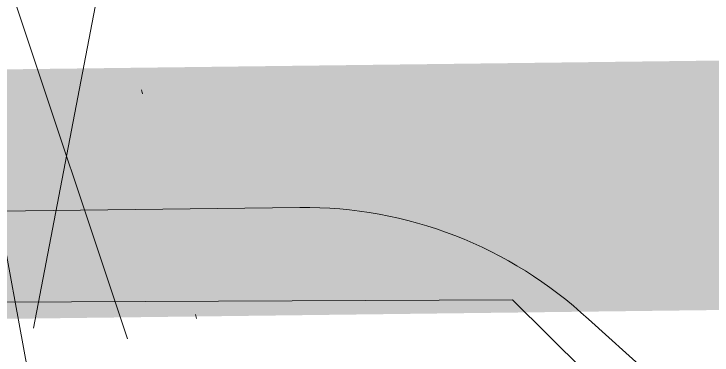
# Model space of a CAD drawing. Header units: feet. Extents: x 47819 to 50150, y 49272 to 50730.
# Drawn here: x 49388.99 to 49405.77, y 50349.41 to 50357.61 of the extents above; entities that cross this region are included whole.
import ezdxf

# ---------------------------------------------------------------- set-up
doc = ezdxf.new("R2010")
doc.units = ezdxf.units.FT
doc.header["$MEASUREMENT"] = 0
doc.linetypes.add('DGN Style 3', pattern=[19.099317, 13.64237, -5.456948])
doc.linetypes.add('DGN Style 6', pattern=[25.947787, 0.013642, -5.456948, 9.549659, -5.456948, 0.013642, -5.456948])
for name, color, linetype, lineweight in [('Level 22', 1, 'Continuous', 0), ('Level 30', 1, 'Continuous', 0), ('Level 45', 1, 'Continuous', 0), ('Level 63', 1, 'Continuous', 0)]:
    doc.layers.add(name, color=color, linetype=linetype, lineweight=lineweight)
doc.layers.add('SILT FENCE', color=200, linetype='Continuous')

msp = doc.modelspace()

# ---------------------------------------------------------------- linework, layer by layer
at = {"layer": 'Level 22', "color": 35, "linetype": 'DGN Style 3', "lineweight": 0, "flags": 128}
msp.add_lwpolyline([(49391.716, 50349.794), (49388.2, 50360.362), (49387.003, 50362.881), (49385.603, 50363.853), (49383.999, 50363.276), (49382.192, 50361.15), (49375.959, 50351.679), (49374.55, 50349.716), (49372.998, 50347.886), (49371.301, 50346.189), (49369.46, 50344.625), (49353.879, 50332.43)], dxfattribs=at)
at = {"layer": 'Level 30', "color": 5, "linetype": 'Continuous', "lineweight": 0}
for p, q in [((49376.091, 50352.721), (49395.862, 50352.954)), ((49414.462, 50339.786), (49402.801, 50350.268))]:
    msp.add_line(p, q, dxfattribs=at)
at = {"layer": 'Level 30', "color": 5, "linetype": 'Continuous', "lineweight": 0, "extrusion": (0, 0, -1)}
msp.add_arc((-49395.98, 50342.955), 10, 89.326, 133.0052, dxfattribs=at)
at = {"layer": 'Level 45', "color": 5, "linetype": 'Continuous', "lineweight": 0}
for p, q in [((49415.479, 50486.044), (49389.462, 50350.051)), ((49371.562, 50350.589), (49400.978, 50350.736)), ((49400.978, 50350.736), (49418.076, 50333.807))]:
    msp.add_line(p, q, dxfattribs=at)
at = {"layer": 'Level 63', "color": 7, "linetype": 'DGN Style 6', "lineweight": 0}
for p, q in [((49387.226, 50375.775), (49398.339, 50329.756)), ((49395.517, 50315.562), (49385.175, 50371.457))]:
    msp.add_line(p, q, dxfattribs=at)
at = {"layer": 'SILT FENCE', "linetype": 'Continuous', "lineweight": 0, "const_width": 6}
msp.add_lwpolyline([(49347.05, 50352.76), (49428.022, 50353.763)], dxfattribs=at)

doc.saveas('drawing.dxf')
